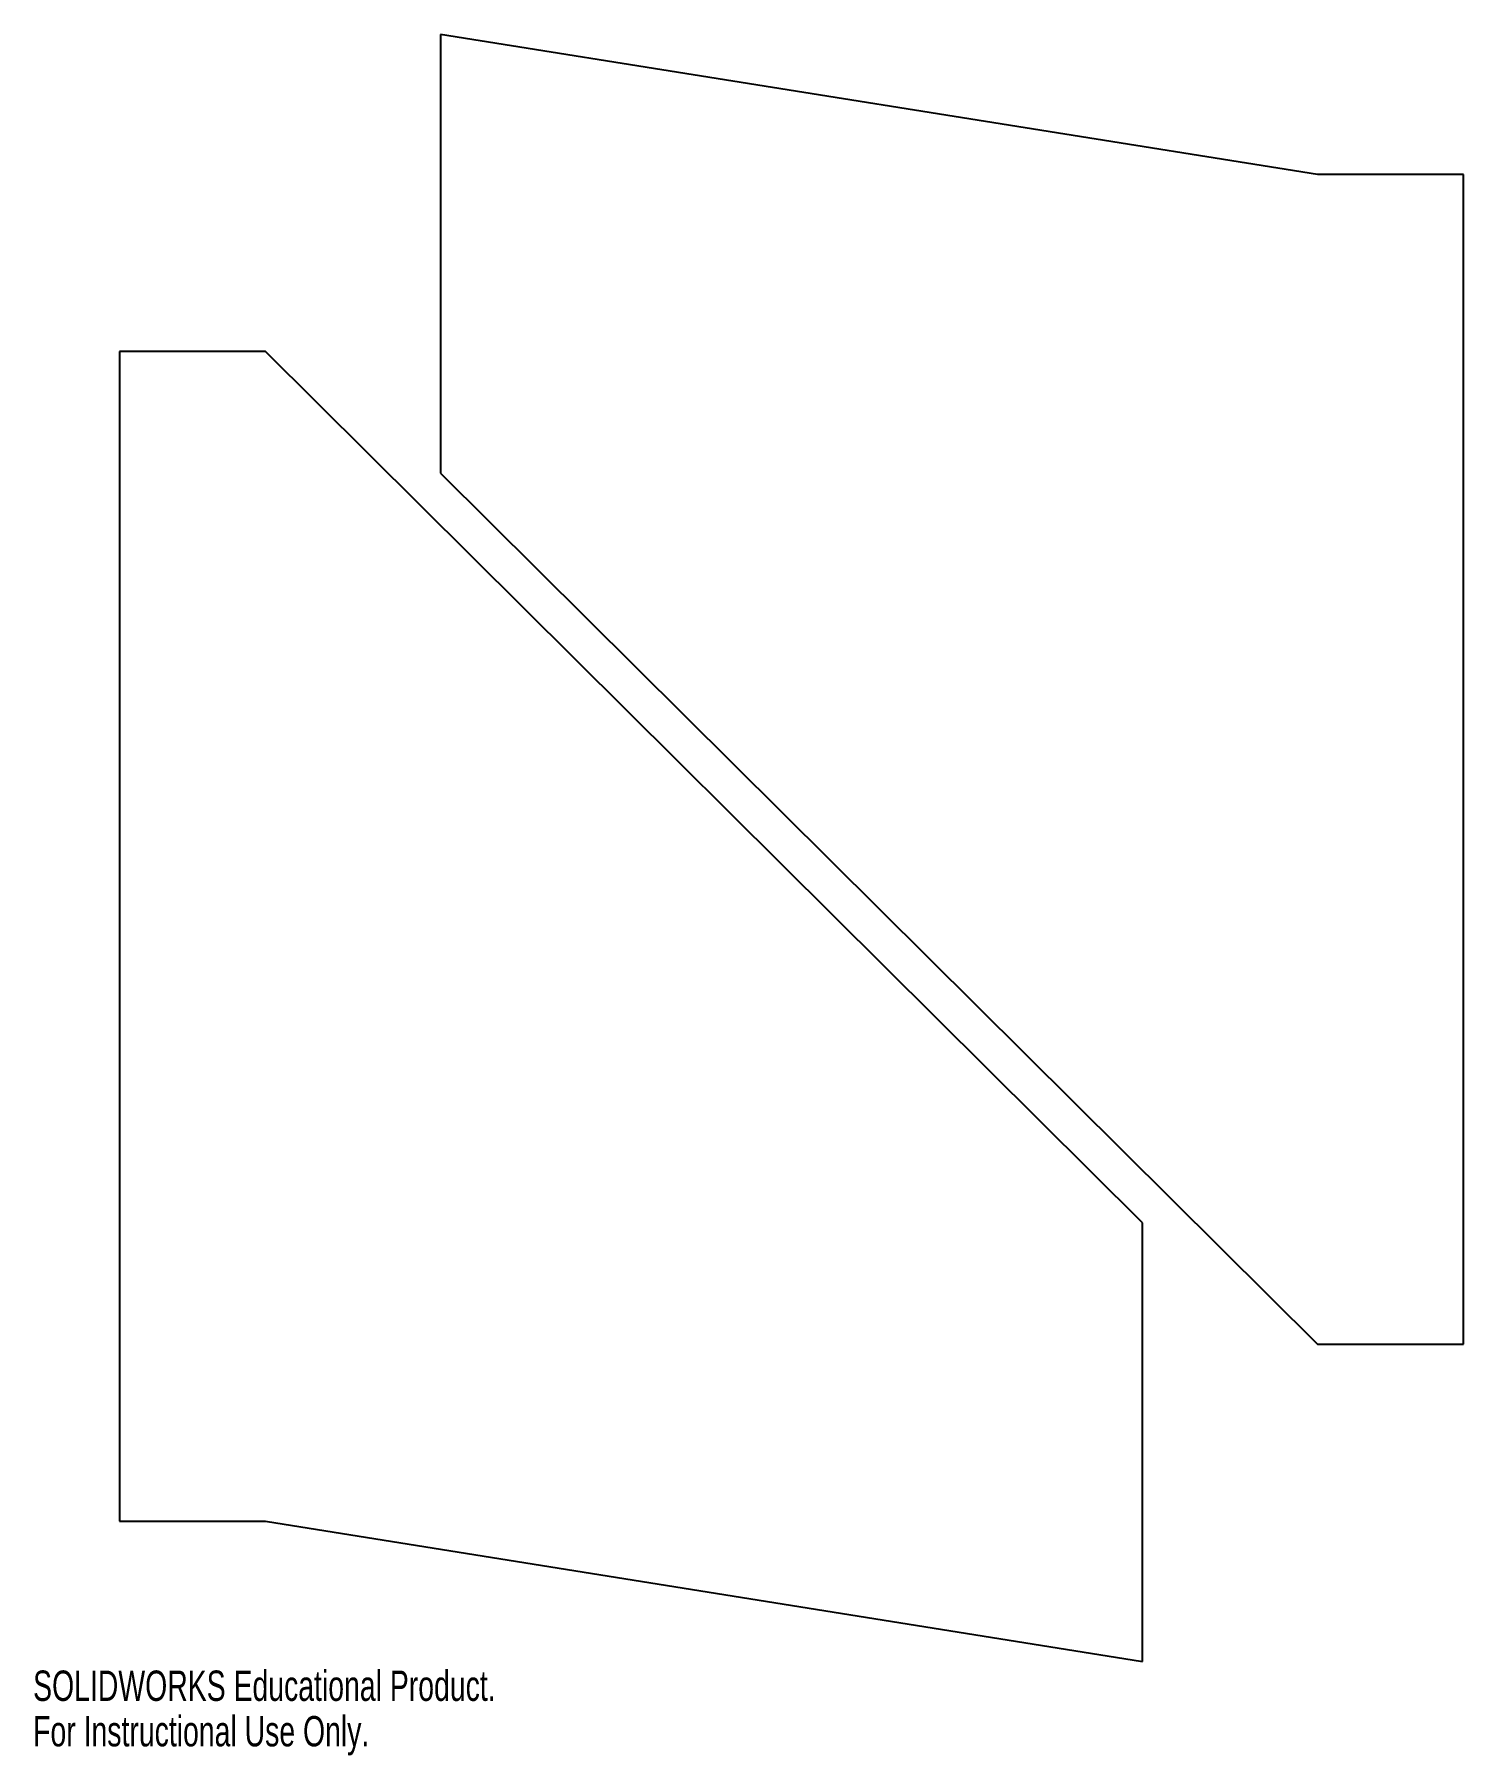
# Model space of a CAD drawing. Header units: inches. Extents: x 0 to 9.8, y 0 to 11.8.
import ezdxf

# ---------------------------------------------------------------- set-up
doc = ezdxf.new("R2010")
doc.units = ezdxf.units.IN
doc.header["$MEASUREMENT"] = 0
doc.styles.add('SLDTEXTSTYLE0', font='TXT', dxfattribs={"width": 0.7})

msp = doc.modelspace()

# ---------------------------------------------------------------- linework, layer by layer
at = {"color": 7, "linetype": 'Continuous', "lineweight": 25}
for p, q in [((2.788, 11.77), (2.788, 8.77)), ((8.788, 10.812), (2.788, 11.77)), ((9.788, 10.812), (8.788, 10.812)), ((9.788, 2.812), (9.788, 10.812)), ((1.59, 9.601), (0.59, 9.601)), ((0.59, 9.601), (0.59, 1.601)), ((7.59, 3.642), (1.59, 9.601)), ((2.788, 8.77), (8.788, 2.812)), ((7.59, 0.642), (7.59, 3.642)), ((8.788, 2.812), (9.788, 2.812)), ((0.59, 1.601), (1.59, 1.601)), ((1.59, 1.601), (7.59, 0.642))]:
    msp.add_line(p, q, dxfattribs=at)

# ---------------------------------------------------------------- texts
at = {"color": 7, "linetype": 'Continuous', "char_height": 0.2076, "attachment_point": 1, "style": 'SLDTEXTSTYLE0'}
for s, insert in [('SOLIDWORKS Educational Product.', (0, 0.579)), ('For Instructional Use Only.', (0, 0.268))]:
    msp.add_mtext(s, dxfattribs=dict(at, insert=insert))

doc.saveas('drawing.dxf')
